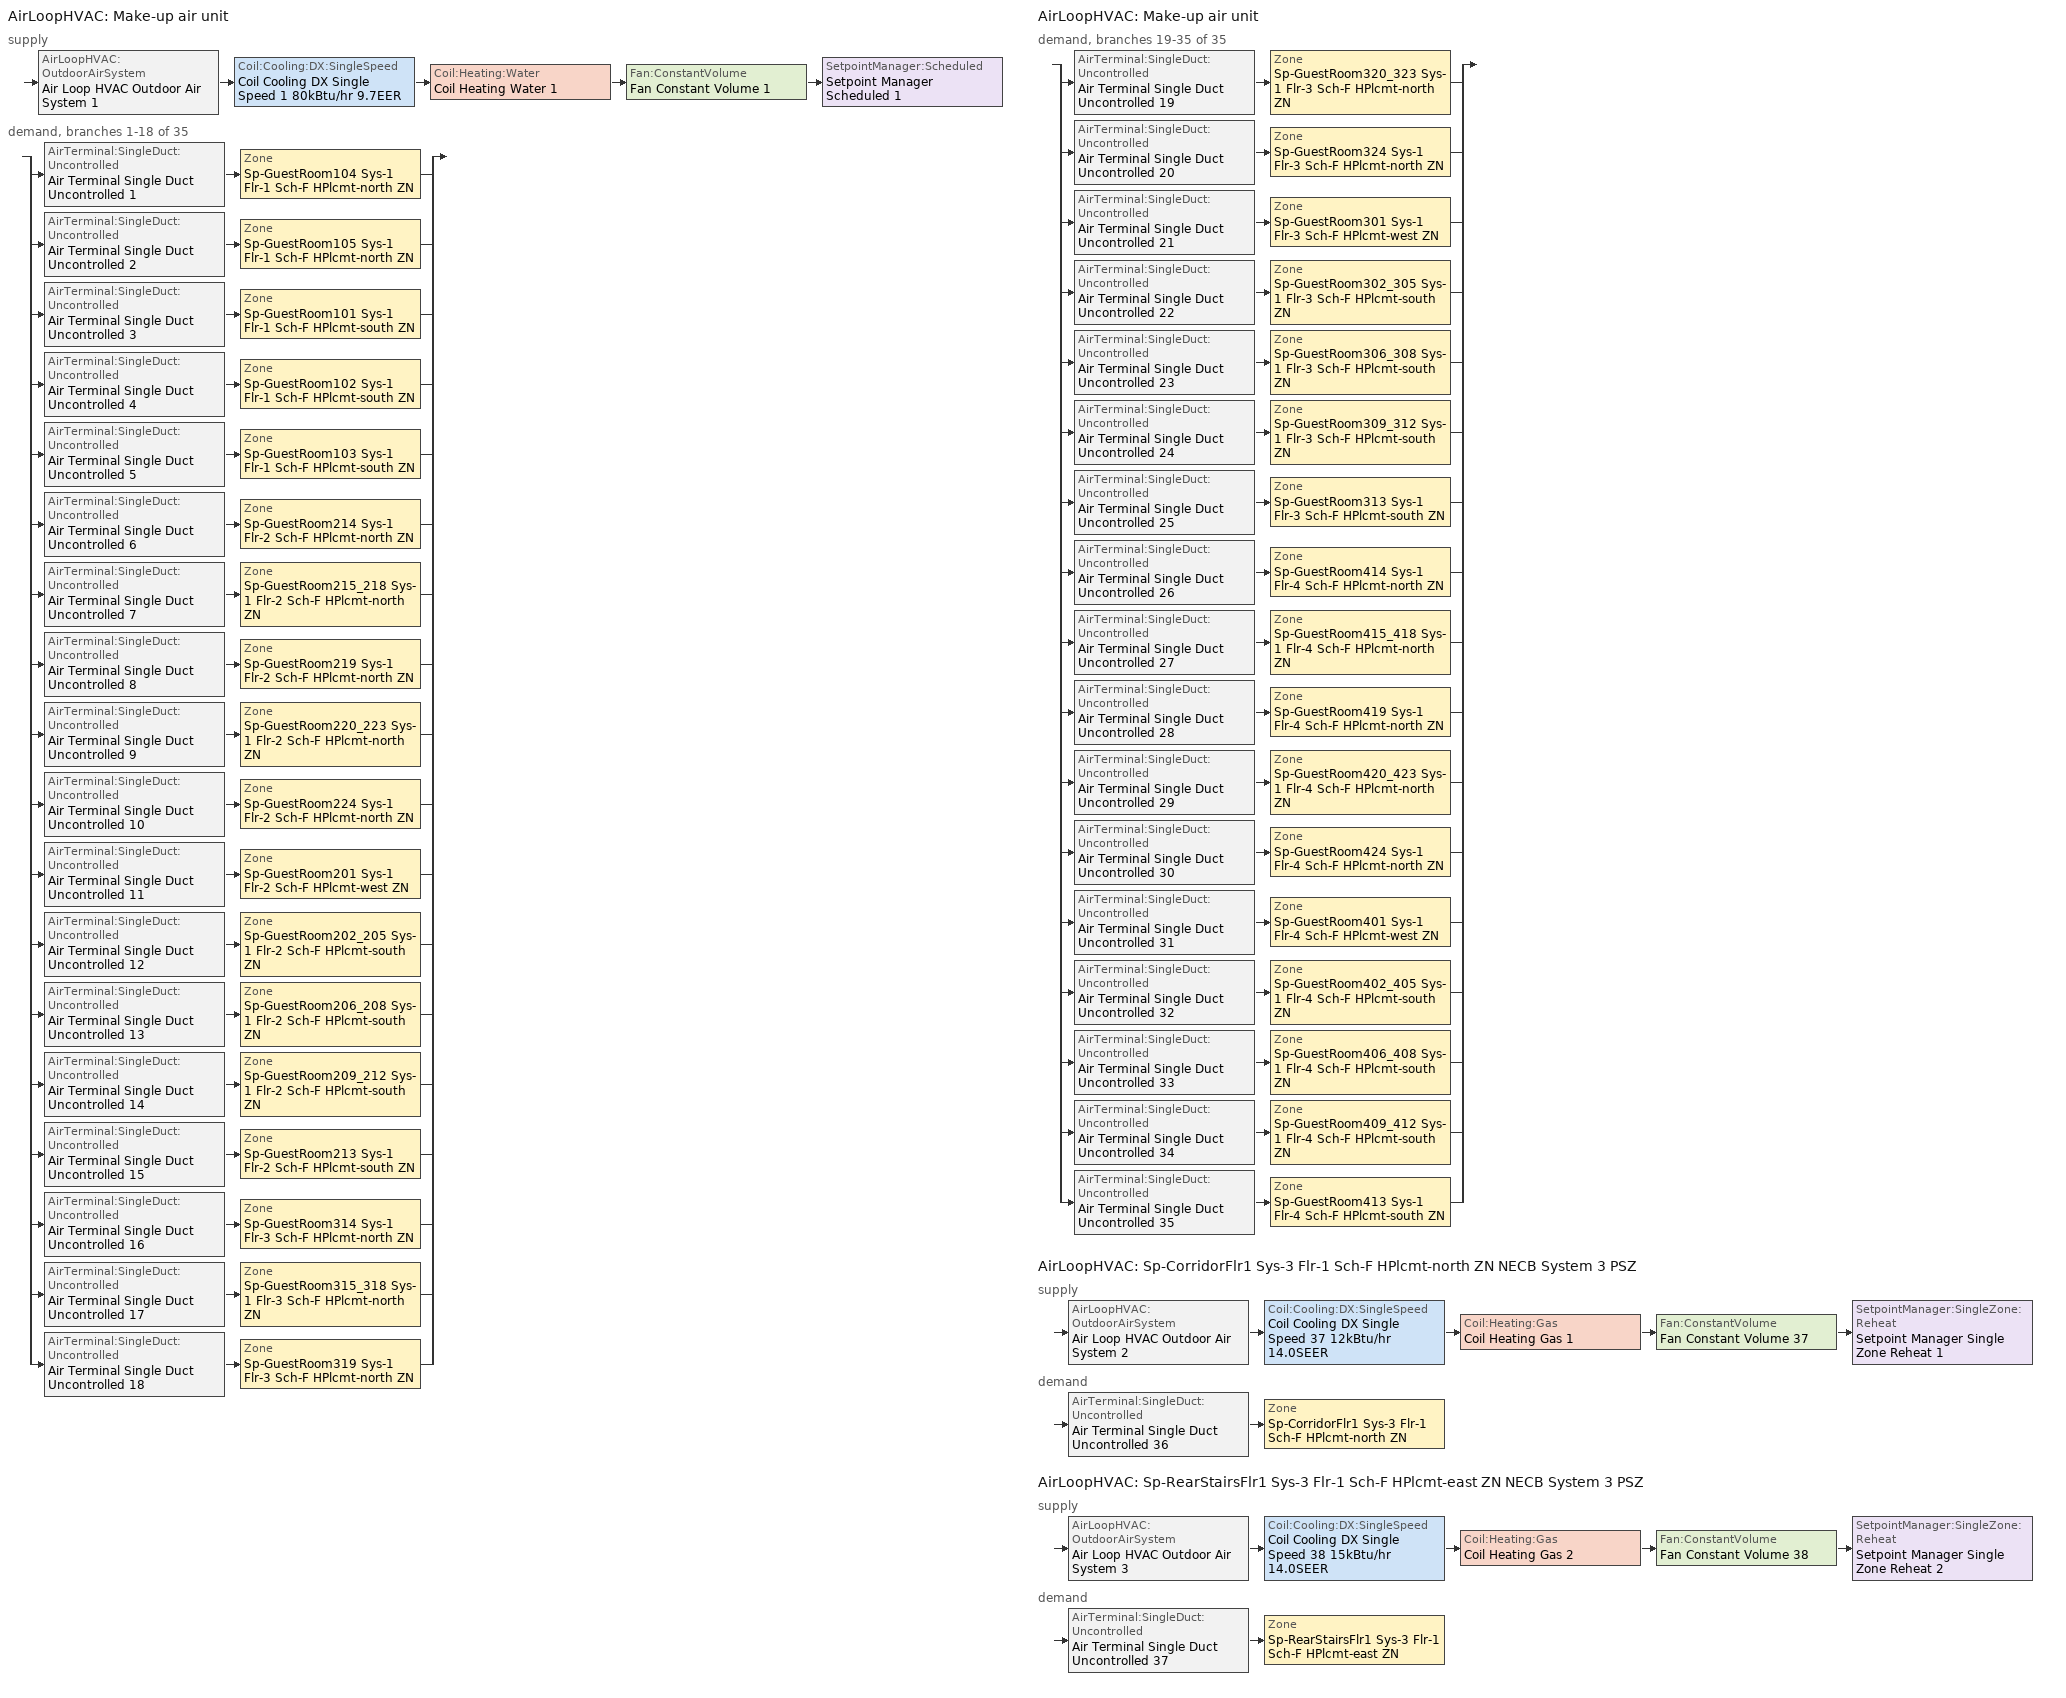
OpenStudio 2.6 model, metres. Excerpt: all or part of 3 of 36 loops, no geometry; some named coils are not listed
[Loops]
AirLoopHVAC 'Make-up air unit'
 supply: AirLoopHVAC:OutdoorAirSystem 'Air Loop HVAC Outdoor Air System 1' > Coil:Cooling:DX:SingleSpeed 'Coil Cooling DX Single Speed 1 80kBtu/hr 9.7EER' > Coil:Heating:Water 'Coil Heating Water 1' > Fan:ConstantVolume 'Fan Constant Volume 1' > SetpointManager:Scheduled 'Setpoint Manager Scheduled 1'
 demand, branches 1-18 of 35: split
  | AirTerminal:SingleDuct:Uncontrolled 'Air Terminal Single Duct Uncontrolled 1' > Zone 'Sp-GuestRoom104 Sys-1 Flr-1 Sch-F HPlcmt-north ZN'
  | AirTerminal:SingleDuct:Uncontrolled 'Air Terminal Single Duct Uncontrolled 2' > Zone 'Sp-GuestRoom105 Sys-1 Flr-1 Sch-F HPlcmt-north ZN'
  | AirTerminal:SingleDuct:Uncontrolled 'Air Terminal Single Duct Uncontrolled 3' > Zone 'Sp-GuestRoom101 Sys-1 Flr-1 Sch-F HPlcmt-south ZN'
  | AirTerminal:SingleDuct:Uncontrolled 'Air Terminal Single Duct Uncontrolled 4' > Zone 'Sp-GuestRoom102 Sys-1 Flr-1 Sch-F HPlcmt-south ZN'
  | AirTerminal:SingleDuct:Uncontrolled 'Air Terminal Single Duct Uncontrolled 5' > Zone 'Sp-GuestRoom103 Sys-1 Flr-1 Sch-F HPlcmt-south ZN'
  | AirTerminal:SingleDuct:Uncontrolled 'Air Terminal Single Duct Uncontrolled 6' > Zone 'Sp-GuestRoom214 Sys-1 Flr-2 Sch-F HPlcmt-north ZN'
  | AirTerminal:SingleDuct:Uncontrolled 'Air Terminal Single Duct Uncontrolled 7' > Zone 'Sp-GuestRoom215_218 Sys-1 Flr-2 Sch-F HPlcmt-north ZN'
  | AirTerminal:SingleDuct:Uncontrolled 'Air Terminal Single Duct Uncontrolled 8' > Zone 'Sp-GuestRoom219 Sys-1 Flr-2 Sch-F HPlcmt-north ZN'
  | AirTerminal:SingleDuct:Uncontrolled 'Air Terminal Single Duct Uncontrolled 9' > Zone 'Sp-GuestRoom220_223 Sys-1 Flr-2 Sch-F HPlcmt-north ZN'
  | AirTerminal:SingleDuct:Uncontrolled 'Air Terminal Single Duct Uncontrolled 10' > Zone 'Sp-GuestRoom224 Sys-1 Flr-2 Sch-F HPlcmt-north ZN'
  | AirTerminal:SingleDuct:Uncontrolled 'Air Terminal Single Duct Uncontrolled 11' > Zone 'Sp-GuestRoom201 Sys-1 Flr-2 Sch-F HPlcmt-west ZN'
  | AirTerminal:SingleDuct:Uncontrolled 'Air Terminal Single Duct Uncontrolled 12' > Zone 'Sp-GuestRoom202_205 Sys-1 Flr-2 Sch-F HPlcmt-south ZN'
  | AirTerminal:SingleDuct:Uncontrolled 'Air Terminal Single Duct Uncontrolled 13' > Zone 'Sp-GuestRoom206_208 Sys-1 Flr-2 Sch-F HPlcmt-south ZN'
  | AirTerminal:SingleDuct:Uncontrolled 'Air Terminal Single Duct Uncontrolled 14' > Zone 'Sp-GuestRoom209_212 Sys-1 Flr-2 Sch-F HPlcmt-south ZN'
  | AirTerminal:SingleDuct:Uncontrolled 'Air Terminal Single Duct Uncontrolled 15' > Zone 'Sp-GuestRoom213 Sys-1 Flr-2 Sch-F HPlcmt-south ZN'
  | AirTerminal:SingleDuct:Uncontrolled 'Air Terminal Single Duct Uncontrolled 16' > Zone 'Sp-GuestRoom314 Sys-1 Flr-3 Sch-F HPlcmt-north ZN'
  | AirTerminal:SingleDuct:Uncontrolled 'Air Terminal Single Duct Uncontrolled 17' > Zone 'Sp-GuestRoom315_318 Sys-1 Flr-3 Sch-F HPlcmt-north ZN'
  | AirTerminal:SingleDuct:Uncontrolled 'Air Terminal Single Duct Uncontrolled 18' > Zone 'Sp-GuestRoom319 Sys-1 Flr-3 Sch-F HPlcmt-north ZN'
AirLoopHVAC 'Make-up air unit'
 demand, branches 19-35 of 35: split
  | AirTerminal:SingleDuct:Uncontrolled 'Air Terminal Single Duct Uncontrolled 19' > Zone 'Sp-GuestRoom320_323 Sys-1 Flr-3 Sch-F HPlcmt-north ZN'
  | AirTerminal:SingleDuct:Uncontrolled 'Air Terminal Single Duct Uncontrolled 20' > Zone 'Sp-GuestRoom324 Sys-1 Flr-3 Sch-F HPlcmt-north ZN'
  | AirTerminal:SingleDuct:Uncontrolled 'Air Terminal Single Duct Uncontrolled 21' > Zone 'Sp-GuestRoom301 Sys-1 Flr-3 Sch-F HPlcmt-west ZN'
  | AirTerminal:SingleDuct:Uncontrolled 'Air Terminal Single Duct Uncontrolled 22' > Zone 'Sp-GuestRoom302_305 Sys-1 Flr-3 Sch-F HPlcmt-south ZN'
  | AirTerminal:SingleDuct:Uncontrolled 'Air Terminal Single Duct Uncontrolled 23' > Zone 'Sp-GuestRoom306_308 Sys-1 Flr-3 Sch-F HPlcmt-south ZN'
  | AirTerminal:SingleDuct:Uncontrolled 'Air Terminal Single Duct Uncontrolled 24' > Zone 'Sp-GuestRoom309_312 Sys-1 Flr-3 Sch-F HPlcmt-south ZN'
  | AirTerminal:SingleDuct:Uncontrolled 'Air Terminal Single Duct Uncontrolled 25' > Zone 'Sp-GuestRoom313 Sys-1 Flr-3 Sch-F HPlcmt-south ZN'
  | AirTerminal:SingleDuct:Uncontrolled 'Air Terminal Single Duct Uncontrolled 26' > Zone 'Sp-GuestRoom414 Sys-1 Flr-4 Sch-F HPlcmt-north ZN'
  | AirTerminal:SingleDuct:Uncontrolled 'Air Terminal Single Duct Uncontrolled 27' > Zone 'Sp-GuestRoom415_418 Sys-1 Flr-4 Sch-F HPlcmt-north ZN'
  | AirTerminal:SingleDuct:Uncontrolled 'Air Terminal Single Duct Uncontrolled 28' > Zone 'Sp-GuestRoom419 Sys-1 Flr-4 Sch-F HPlcmt-north ZN'
  | AirTerminal:SingleDuct:Uncontrolled 'Air Terminal Single Duct Uncontrolled 29' > Zone 'Sp-GuestRoom420_423 Sys-1 Flr-4 Sch-F HPlcmt-north ZN'
  | AirTerminal:SingleDuct:Uncontrolled 'Air Terminal Single Duct Uncontrolled 30' > Zone 'Sp-GuestRoom424 Sys-1 Flr-4 Sch-F HPlcmt-north ZN'
  | AirTerminal:SingleDuct:Uncontrolled 'Air Terminal Single Duct Uncontrolled 31' > Zone 'Sp-GuestRoom401 Sys-1 Flr-4 Sch-F HPlcmt-west ZN'
  | AirTerminal:SingleDuct:Uncontrolled 'Air Terminal Single Duct Uncontrolled 32' > Zone 'Sp-GuestRoom402_405 Sys-1 Flr-4 Sch-F HPlcmt-south ZN'
  | AirTerminal:SingleDuct:Uncontrolled 'Air Terminal Single Duct Uncontrolled 33' > Zone 'Sp-GuestRoom406_408 Sys-1 Flr-4 Sch-F HPlcmt-south ZN'
  | AirTerminal:SingleDuct:Uncontrolled 'Air Terminal Single Duct Uncontrolled 34' > Zone 'Sp-GuestRoom409_412 Sys-1 Flr-4 Sch-F HPlcmt-south ZN'
  | AirTerminal:SingleDuct:Uncontrolled 'Air Terminal Single Duct Uncontrolled 35' > Zone 'Sp-GuestRoom413 Sys-1 Flr-4 Sch-F HPlcmt-south ZN'
AirLoopHVAC 'Sp-CorridorFlr1 Sys-3 Flr-1 Sch-F HPlcmt-north ZN NECB System 3 PSZ'
 supply: AirLoopHVAC:OutdoorAirSystem 'Air Loop HVAC Outdoor Air System 2' > Coil:Cooling:DX:SingleSpeed 'Coil Cooling DX Single Speed 37 12kBtu/hr 14.0SEER' > Coil:Heating:Gas 'Coil Heating Gas 1' > Fan:ConstantVolume 'Fan Constant Volume 37' > SetpointManager:SingleZone:Reheat 'Setpoint Manager Single Zone Reheat 1'
 demand: AirTerminal:SingleDuct:Uncontrolled 'Air Terminal Single Duct Uncontrolled 36' > Zone 'Sp-CorridorFlr1 Sys-3 Flr-1 Sch-F HPlcmt-north ZN'
AirLoopHVAC 'Sp-RearStairsFlr1 Sys-3 Flr-1 Sch-F HPlcmt-east ZN NECB System 3 PSZ'
 supply: AirLoopHVAC:OutdoorAirSystem 'Air Loop HVAC Outdoor Air System 3' > Coil:Cooling:DX:SingleSpeed 'Coil Cooling DX Single Speed 38 15kBtu/hr 14.0SEER' > Coil:Heating:Gas 'Coil Heating Gas 2' > Fan:ConstantVolume 'Fan Constant Volume 38' > SetpointManager:SingleZone:Reheat 'Setpoint Manager Single Zone Reheat 2'
 demand: AirTerminal:SingleDuct:Uncontrolled 'Air Terminal Single Duct Uncontrolled 37' > Zone 'Sp-RearStairsFlr1 Sys-3 Flr-1 Sch-F HPlcmt-east ZN'
[Sizing:Zone] Zone Cooling Design Supply Air Temperature Input Method=SupplyAirTemperature; Zone Cooling Design Supply Air Temperature {C}=13; Zone Cooling Design Supply Air Temperature Difference {deltaC}=11.11; Zone Heating Design Supply Air Temperature Input Method=SupplyAirTemperature; Zone Heating Design Supply Air Temperature {C}=43; Zone Heating Design Supply Air Temperature Difference {deltaC}=11.11; Zone Cooling Design Supply Air Humidity Ratio {kg-H2O/kg-air}=0.0085; Zone Heating Design Supply Air Humidity Ratio {kg-H2O/kg-air}=0.008; Zone Heating Sizing Factor=1.3; Zone Cooling Sizing Factor=1.1; Cooling Design Air Flow Method=DesignDay; Heating Design Air Flow Method=DesignDay; Account for Dedicated Outdoor Air System=No; Dedicated Outdoor Air System Control Strategy=NeutralSupplyAir; Dedicated Outdoor Air Low Setpoint Temperature for Design {C}=autosize; Dedicated Outdoor Air High Setpoint Temperature for Design {C}=autosize
Sp-GuestRoom104 Sys-1 Flr-1 Sch-F HPlcmt-north ZN; Sp-GuestRoom105 Sys-1 Flr-1 Sch-F HPlcmt-north ZN; Sp-GuestRoom101 Sys-1 Flr-1 Sch-F HPlcmt-south ZN; Sp-GuestRoom102 Sys-1 Flr-1 Sch-F HPlcmt-south ZN; Sp-GuestRoom103 Sys-1 Flr-1 Sch-F HPlcmt-south ZN; Sp-GuestRoom214 Sys-1 Flr-2 Sch-F HPlcmt-north ZN; Sp-GuestRoom215_218 Sys-1 Flr-2 Sch-F HPlcmt-north ZN; Sp-GuestRoom219 Sys-1 Flr-2 Sch-F HPlcmt-north ZN; Sp-GuestRoom220_223 Sys-1 Flr-2 Sch-F HPlcmt-north ZN; Sp-GuestRoom224 Sys-1 Flr-2 Sch-F HPlcmt-north ZN; Sp-GuestRoom201 Sys-1 Flr-2 Sch-F HPlcmt-west ZN; Sp-GuestRoom202_205 Sys-1 Flr-2 Sch-F HPlcmt-south ZN; Sp-GuestRoom206_208 Sys-1 Flr-2 Sch-F HPlcmt-south ZN; Sp-GuestRoom209_212 Sys-1 Flr-2 Sch-F HPlcmt-south ZN; Sp-GuestRoom213 Sys-1 Flr-2 Sch-F HPlcmt-south ZN; Sp-GuestRoom314 Sys-1 Flr-3 Sch-F HPlcmt-north ZN; Sp-GuestRoom315_318 Sys-1 Flr-3 Sch-F HPlcmt-north ZN; Sp-GuestRoom319 Sys-1 Flr-3 Sch-F HPlcmt-north ZN; Sp-GuestRoom320_323 Sys-1 Flr-3 Sch-F HPlcmt-north ZN; Sp-GuestRoom324 Sys-1 Flr-3 Sch-F HPlcmt-north ZN; Sp-GuestRoom301 Sys-1 Flr-3 Sch-F HPlcmt-west ZN; Sp-GuestRoom302_305 Sys-1 Flr-3 Sch-F HPlcmt-south ZN; Sp-GuestRoom306_308 Sys-1 Flr-3 Sch-F HPlcmt-south ZN; Sp-GuestRoom309_312 Sys-1 Flr-3 Sch-F HPlcmt-south ZN; Sp-GuestRoom313 Sys-1 Flr-3 Sch-F HPlcmt-south ZN; Sp-GuestRoom414 Sys-1 Flr-4 Sch-F HPlcmt-north ZN; Sp-GuestRoom415_418 Sys-1 Flr-4 Sch-F HPlcmt-north ZN; Sp-GuestRoom419 Sys-1 Flr-4 Sch-F HPlcmt-north ZN; Sp-GuestRoom420_423 Sys-1 Flr-4 Sch-F HPlcmt-north ZN; Sp-GuestRoom424 Sys-1 Flr-4 Sch-F HPlcmt-north ZN; Sp-GuestRoom401 Sys-1 Flr-4 Sch-F HPlcmt-west ZN; Sp-GuestRoom402_405 Sys-1 Flr-4 Sch-F HPlcmt-south ZN; Sp-GuestRoom406_408 Sys-1 Flr-4 Sch-F HPlcmt-south ZN; Sp-GuestRoom409_412 Sys-1 Flr-4 Sch-F HPlcmt-south ZN; Sp-GuestRoom413 Sys-1 Flr-4 Sch-F HPlcmt-south ZN; Sp-CorridorFlr1 Sys-3 Flr-1 Sch-F HPlcmt-north ZN; Sp-RearStairsFlr1 Sys-3 Flr-1 Sch-F HPlcmt-east ZN
[Zone equipment]
Sp-GuestRoom104 Sys-1 Flr-1 Sch-F HPlcmt-north ZN: Sp-GuestRoom104 Sys-1 Flr-1 Sch-F HPlcmt-north ZN PTAC, Zone HVAC Baseboard Convective Water 1, Air Terminal Single Duct Uncontrolled 1
Sp-GuestRoom105 Sys-1 Flr-1 Sch-F HPlcmt-north ZN: Sp-GuestRoom105 Sys-1 Flr-1 Sch-F HPlcmt-north ZN PTAC, Zone HVAC Baseboard Convective Water 2, Air Terminal Single Duct Uncontrolled 2
Sp-GuestRoom101 Sys-1 Flr-1 Sch-F HPlcmt-south ZN: Sp-GuestRoom101 Sys-1 Flr-1 Sch-F HPlcmt-south ZN PTAC, Zone HVAC Baseboard Convective Water 3, Air Terminal Single Duct Uncontrolled 3
Sp-GuestRoom102 Sys-1 Flr-1 Sch-F HPlcmt-south ZN: Sp-GuestRoom102 Sys-1 Flr-1 Sch-F HPlcmt-south ZN PTAC, Zone HVAC Baseboard Convective Water 4, Air Terminal Single Duct Uncontrolled 4
Sp-GuestRoom103 Sys-1 Flr-1 Sch-F HPlcmt-south ZN: Sp-GuestRoom103 Sys-1 Flr-1 Sch-F HPlcmt-south ZN PTAC, Zone HVAC Baseboard Convective Water 5, Air Terminal Single Duct Uncontrolled 5
Sp-GuestRoom214 Sys-1 Flr-2 Sch-F HPlcmt-north ZN: Sp-GuestRoom214 Sys-1 Flr-2 Sch-F HPlcmt-north ZN PTAC, Zone HVAC Baseboard Convective Water 6, Air Terminal Single Duct Uncontrolled 6
Sp-GuestRoom215_218 Sys-1 Flr-2 Sch-F HPlcmt-north ZN: Sp-GuestRoom215_218 Sys-1 Flr-2 Sch-F HPlcmt-north ZN PTAC, Zone HVAC Baseboard Convective Water 7, Air Terminal Single Duct Uncontrolled 7
Sp-GuestRoom219 Sys-1 Flr-2 Sch-F HPlcmt-north ZN: Sp-GuestRoom219 Sys-1 Flr-2 Sch-F HPlcmt-north ZN PTAC, Zone HVAC Baseboard Convective Water 8, Air Terminal Single Duct Uncontrolled 8
Sp-GuestRoom220_223 Sys-1 Flr-2 Sch-F HPlcmt-north ZN: Sp-GuestRoom220_223 Sys-1 Flr-2 Sch-F HPlcmt-north ZN PTAC, Zone HVAC Baseboard Convective Water 9, Air Terminal Single Duct Uncontrolled 9
Sp-GuestRoom224 Sys-1 Flr-2 Sch-F HPlcmt-north ZN: Sp-GuestRoom224 Sys-1 Flr-2 Sch-F HPlcmt-north ZN PTAC, Zone HVAC Baseboard Convective Water 10, Air Terminal Single Duct Uncontrolled 10
Sp-GuestRoom201 Sys-1 Flr-2 Sch-F HPlcmt-west ZN: Sp-GuestRoom201 Sys-1 Flr-2 Sch-F HPlcmt-west ZN PTAC, Zone HVAC Baseboard Convective Water 11, Air Terminal Single Duct Uncontrolled 11
Sp-GuestRoom202_205 Sys-1 Flr-2 Sch-F HPlcmt-south ZN: Sp-GuestRoom202_205 Sys-1 Flr-2 Sch-F HPlcmt-south ZN PTAC, Zone HVAC Baseboard Convective Water 12, Air Terminal Single Duct Uncontrolled 12
Sp-GuestRoom206_208 Sys-1 Flr-2 Sch-F HPlcmt-south ZN: Sp-GuestRoom206_208 Sys-1 Flr-2 Sch-F HPlcmt-south ZN PTAC, Zone HVAC Baseboard Convective Water 13, Air Terminal Single Duct Uncontrolled 13
Sp-GuestRoom209_212 Sys-1 Flr-2 Sch-F HPlcmt-south ZN: Sp-GuestRoom209_212 Sys-1 Flr-2 Sch-F HPlcmt-south ZN PTAC, Zone HVAC Baseboard Convective Water 14, Air Terminal Single Duct Uncontrolled 14
Sp-GuestRoom213 Sys-1 Flr-2 Sch-F HPlcmt-south ZN: Sp-GuestRoom213 Sys-1 Flr-2 Sch-F HPlcmt-south ZN PTAC, Zone HVAC Baseboard Convective Water 15, Air Terminal Single Duct Uncontrolled 15
Sp-GuestRoom314 Sys-1 Flr-3 Sch-F HPlcmt-north ZN: Sp-GuestRoom314 Sys-1 Flr-3 Sch-F HPlcmt-north ZN PTAC, Zone HVAC Baseboard Convective Water 16, Air Terminal Single Duct Uncontrolled 16
Sp-GuestRoom315_318 Sys-1 Flr-3 Sch-F HPlcmt-north ZN: Sp-GuestRoom315_318 Sys-1 Flr-3 Sch-F HPlcmt-north ZN PTAC, Zone HVAC Baseboard Convective Water 17, Air Terminal Single Duct Uncontrolled 17
Sp-GuestRoom319 Sys-1 Flr-3 Sch-F HPlcmt-north ZN: Sp-GuestRoom319 Sys-1 Flr-3 Sch-F HPlcmt-north ZN PTAC, Zone HVAC Baseboard Convective Water 18, Air Terminal Single Duct Uncontrolled 18
Sp-GuestRoom320_323 Sys-1 Flr-3 Sch-F HPlcmt-north ZN: Sp-GuestRoom320_323 Sys-1 Flr-3 Sch-F HPlcmt-north ZN PTAC, Zone HVAC Baseboard Convective Water 19, Air Terminal Single Duct Uncontrolled 19
Sp-GuestRoom324 Sys-1 Flr-3 Sch-F HPlcmt-north ZN: Sp-GuestRoom324 Sys-1 Flr-3 Sch-F HPlcmt-north ZN PTAC, Zone HVAC Baseboard Convective Water 20, Air Terminal Single Duct Uncontrolled 20
Sp-GuestRoom301 Sys-1 Flr-3 Sch-F HPlcmt-west ZN: Sp-GuestRoom301 Sys-1 Flr-3 Sch-F HPlcmt-west ZN PTAC, Zone HVAC Baseboard Convective Water 21, Air Terminal Single Duct Uncontrolled 21
Sp-GuestRoom302_305 Sys-1 Flr-3 Sch-F HPlcmt-south ZN: Sp-GuestRoom302_305 Sys-1 Flr-3 Sch-F HPlcmt-south ZN PTAC, Zone HVAC Baseboard Convective Water 22, Air Terminal Single Duct Uncontrolled 22
Sp-GuestRoom306_308 Sys-1 Flr-3 Sch-F HPlcmt-south ZN: Sp-GuestRoom306_308 Sys-1 Flr-3 Sch-F HPlcmt-south ZN PTAC, Zone HVAC Baseboard Convective Water 23, Air Terminal Single Duct Uncontrolled 23
Sp-GuestRoom309_312 Sys-1 Flr-3 Sch-F HPlcmt-south ZN: Sp-GuestRoom309_312 Sys-1 Flr-3 Sch-F HPlcmt-south ZN PTAC, Zone HVAC Baseboard Convective Water 24, Air Terminal Single Duct Uncontrolled 24
Sp-GuestRoom313 Sys-1 Flr-3 Sch-F HPlcmt-south ZN: Sp-GuestRoom313 Sys-1 Flr-3 Sch-F HPlcmt-south ZN PTAC, Zone HVAC Baseboard Convective Water 25, Air Terminal Single Duct Uncontrolled 25
Sp-GuestRoom414 Sys-1 Flr-4 Sch-F HPlcmt-north ZN: Sp-GuestRoom414 Sys-1 Flr-4 Sch-F HPlcmt-north ZN PTAC, Zone HVAC Baseboard Convective Water 26, Air Terminal Single Duct Uncontrolled 26
Sp-GuestRoom415_418 Sys-1 Flr-4 Sch-F HPlcmt-north ZN: Sp-GuestRoom415_418 Sys-1 Flr-4 Sch-F HPlcmt-north ZN PTAC, Zone HVAC Baseboard Convective Water 27, Air Terminal Single Duct Uncontrolled 27
Sp-GuestRoom419 Sys-1 Flr-4 Sch-F HPlcmt-north ZN: Sp-GuestRoom419 Sys-1 Flr-4 Sch-F HPlcmt-north ZN PTAC, Zone HVAC Baseboard Convective Water 28, Air Terminal Single Duct Uncontrolled 28
Sp-GuestRoom420_423 Sys-1 Flr-4 Sch-F HPlcmt-north ZN: Sp-GuestRoom420_423 Sys-1 Flr-4 Sch-F HPlcmt-north ZN PTAC, Zone HVAC Baseboard Convective Water 29, Air Terminal Single Duct Uncontrolled 29
Sp-GuestRoom424 Sys-1 Flr-4 Sch-F HPlcmt-north ZN: Sp-GuestRoom424 Sys-1 Flr-4 Sch-F HPlcmt-north ZN PTAC, Zone HVAC Baseboard Convective Water 30, Air Terminal Single Duct Uncontrolled 30
Sp-GuestRoom401 Sys-1 Flr-4 Sch-F HPlcmt-west ZN: Sp-GuestRoom401 Sys-1 Flr-4 Sch-F HPlcmt-west ZN PTAC, Zone HVAC Baseboard Convective Water 31, Air Terminal Single Duct Uncontrolled 31
Sp-GuestRoom402_405 Sys-1 Flr-4 Sch-F HPlcmt-south ZN: Sp-GuestRoom402_405 Sys-1 Flr-4 Sch-F HPlcmt-south ZN PTAC, Zone HVAC Baseboard Convective Water 32, Air Terminal Single Duct Uncontrolled 32
Sp-GuestRoom406_408 Sys-1 Flr-4 Sch-F HPlcmt-south ZN: Sp-GuestRoom406_408 Sys-1 Flr-4 Sch-F HPlcmt-south ZN PTAC, Zone HVAC Baseboard Convective Water 33, Air Terminal Single Duct Uncontrolled 33
Sp-GuestRoom409_412 Sys-1 Flr-4 Sch-F HPlcmt-south ZN: Sp-GuestRoom409_412 Sys-1 Flr-4 Sch-F HPlcmt-south ZN PTAC, Zone HVAC Baseboard Convective Water 34, Air Terminal Single Duct Uncontrolled 34
Sp-GuestRoom413 Sys-1 Flr-4 Sch-F HPlcmt-south ZN: Sp-GuestRoom413 Sys-1 Flr-4 Sch-F HPlcmt-south ZN PTAC, Zone HVAC Baseboard Convective Water 35, Air Terminal Single Duct Uncontrolled 35
Sp-CorridorFlr1 Sys-3 Flr-1 Sch-F HPlcmt-north ZN: Air Terminal Single Duct Uncontrolled 36, Zone HVAC Baseboard Convective Water 36
Sp-RearStairsFlr1 Sys-3 Flr-1 Sch-F HPlcmt-east ZN: Air Terminal Single Duct Uncontrolled 37, Zone HVAC Baseboard Convective Water 37
[AirLoopHVAC] Design Supply Air Flow Rate {m3/s}=AutoSize
Name | Availability Schedule
Make-up air unit | Make-up air unit Occ Sch
Sp-CorridorFlr1 Sys-3 Flr-1 Sch-F HPlcmt-north ZN NECB System 3 PSZ; Sp-RearStairsFlr1 Sys-3 Flr-1 Sch-F HPlcmt-east ZN NECB System 3 PSZ | Always On Discrete
[Sizing:System] Design Outdoor Air Flow Rate {m3/s}=Autosize; Minimum System Air Flow Ratio=1; Preheat Design Temperature {C}=7; Preheat Design Humidity Ratio {kg-H2O/kg-Air}=0.008; Precool Design Temperature {C}=13; Precool Design Humidity Ratio {kg-H2O/kg-Air}=0.008; Central Cooling Design Supply Air Temperature {C}=13; Central Heating Design Supply Air Temperature {C}=43; Sizing Option=NonCoincident; Central Cooling Design Supply Air Humidity Ratio {kg-H2O/kg-Air}=0.0085; Central Heating Design Supply Air Humidity Ratio {kg-H2O/kg-Air}=0.008; Cooling Design Air Flow Method=DesignDay; Cooling Design Air Flow Rate {m3/s}=0; Heating Design Air Flow Method=DesignDay; Heating Design Air Flow Rate {m3/s}=0; System Outdoor Air Method=ZoneSum; Zone Maximum Outdoor Air Fraction=1; Cooling Supply Air Flow Rate Per Floor Area {m3/s-m2}=0.00996765; Cooling Fraction of Autosized Cooling Supply Air Flow Rate=1; Cooling Supply Air Flow Rate Per Unit Cooling Capacity {m3/s-W}=3.94755e-05; Heating Supply Air Flow Rate Per Floor Area {m3/s-m2}=0.00996765; Heating Fraction of Autosized Heating Supply Air Flow Rate=1; Heating Fraction of Autosized Cooling Supply Air Flow Rate=1; Heating Supply Air Flow Rate Per Unit Heating Capacity {m3/s-W}=3.15882e-05; Cooling Design Capacity Method=CoolingDesignCapacity; Cooling Design Capacity {W}=autosize; Cooling Design Capacity Per Floor Area {W/m2}=234.7; Fraction of Autosized Cooling Design Capacity=1; Heating Design Capacity Method=HeatingDesignCapacity; Heating Design Capacity {W}=autosize; Heating Design Capacity Per Floor Area {W/m2}=157; Fraction of Autosized Heating Design Capacity=1; Central Cooling Capacity Control Method=OnOff
Name | Type of Load to Size On | 100% Outdoor Air in Cooling | 100% Outdoor Air in Heating
Make-up air unit | VentilationRequirement | Yes | Yes
Sp-CorridorFlr1 Sys-3 Flr-1 Sch-F HPlcmt-north ZN NECB System 3 PSZ; Sp-RearStairsFlr1 Sys-3 Flr-1 Sch-F HPlcmt-east ZN NECB System 3 PSZ | Sensible | No | No
[Fan:ConstantVolume] Availability Schedule=Always On Discrete; Fan Efficiency=0.39975; Pressure Rise {Pa}=640; Maximum Flow Rate {m3/s}=AutoSize; Motor Efficiency=0.615
Fan Constant Volume 1; Fan Constant Volume 2; Fan Constant Volume 3; Fan Constant Volume 4; Fan Constant Volume 5; Fan Constant Volume 6; Fan Constant Volume 7; Fan Constant Volume 8; Fan Constant Volume 9; Fan Constant Volume 10; Fan Constant Volume 11; Fan Constant Volume 12; Fan Constant Volume 13; Fan Constant Volume 14; Fan Constant Volume 15; Fan Constant Volume 16; Fan Constant Volume 17; Fan Constant Volume 18; Fan Constant Volume 19; Fan Constant Volume 20; Fan Constant Volume 21; Fan Constant Volume 22; Fan Constant Volume 23; Fan Constant Volume 24; Fan Constant Volume 25; Fan Constant Volume 26; Fan Constant Volume 27; Fan Constant Volume 28; Fan Constant Volume 29; Fan Constant Volume 30; Fan Constant Volume 31; Fan Constant Volume 32; Fan Constant Volume 33; Fan Constant Volume 34; Fan Constant Volume 35; Fan Constant Volume 36; Fan Constant Volume 37; Fan Constant Volume 38
[Coil:Cooling:DX:SingleSpeed] Availability Schedule=Always On Discrete; Rated Total Cooling Capacity {W}=autosize; Rated Sensible Heat Ratio=autosize; Rated Air Flow Rate {m3/s}=autosize; Rated Evaporator Fan Power Per Volume Flow Rate {W/(m3/s)}=773.3; Total Cooling Capacity Function of Temperature Curve=DXCOOL-NECB2011-REF-CAPFT; Total Cooling Capacity Function of Flow Fraction Curve=DXCOOL-NECB2011-REF-CAPFFLOW; Energy Input Ratio Function of Temperature Curve=DXCOOL-NECB2011-REF-COOLEIRFT; Energy Input Ratio Function of Flow Fraction Curve=DXCOOL-NECB2011-REF-COOLEIRFFLOW; Part Load Fraction Correlation Curve=DXCOOL-NECB2011-REF-COOLPLFFPLR; Condenser Type=AirCooled; Evaporative Condenser Effectiveness=0; Evaporative Condenser Air Flow Rate {m3/s}=Autosize; Evaporative Condenser Pump Rated Power Consumption {W}=Autosize; Crankcase Heater Capacity {W}=0; Maximum Outdoor Dry-Bulb Temperature for Crankcase Heater Operation {C}=0; Basin Heater Capacity {W/K}=0; Basin Heater Setpoint Temperature {C}=10
Name | Rated COP {W/W}
Coil Cooling DX Single Speed 1 80kBtu/hr 9.7EER | 3.33941
Coil Cooling DX Single Speed 2 5kBtu/hr 11.0EER | 3.72523
Coil Cooling DX Single Speed 3 5kBtu/hr 11.0EER | 3.72505
Coil Cooling DX Single Speed 4 2kBtu/hr 11.0EER | 3.72315
Coil Cooling DX Single Speed 5 3kBtu/hr 11.0EER | 3.72321
Coil Cooling DX Single Speed 6 4kBtu/hr 11.0EER | 3.72439
Coil Cooling DX Single Speed 7 4kBtu/hr 11.0EER | 3.7244
Coil Cooling DX Single Speed 8 12kBtu/hr 9.9EER | 3.34115
Coil Cooling DX Single Speed 9 4kBtu/hr 11.0EER | 3.72416
Coil Cooling DX Single Speed 10 13kBtu/hr 9.8EER | 3.31484
Coil Cooling DX Single Speed 11 4kBtu/hr 11.0EER | 3.72438
Coil Cooling DX Single Speed 12 10kBtu/hr 10.4EER | 3.52908
Coil Cooling DX Single Speed 13 9kBtu/hr 10.5EER | 3.56264
Coil Cooling DX Single Speed 14 6kBtu/hr 11.0EER | 3.72658
Coil Cooling DX Single Speed 15 8kBtu/hr 10.8EER | 3.67162
Coil Cooling DX Single Speed 16 3kBtu/hr 11.0EER | 3.72406
Coil Cooling DX Single Speed 17 4kBtu/hr 11.0EER | 3.72473
Coil Cooling DX Single Speed 18 14kBtu/hr 9.5EER | 3.22623
Coil Cooling DX Single Speed 19 4kBtu/hr 11.0EER; Coil Cooling DX Single Speed 26 4kBtu/hr 11.0EER | 3.72441
Coil Cooling DX Single Speed 20 14kBtu/hr 9.5EER | 3.23537
Coil Cooling DX Single Speed 21 4kBtu/hr 11.0EER | 3.72453
Coil Cooling DX Single Speed 22 10kBtu/hr 10.4EER | 3.51112
Coil Cooling DX Single Speed 23 10kBtu/hr 10.4EER | 3.518
Coil Cooling DX Single Speed 24 8kBtu/hr 10.9EER | 3.67718
Coil Cooling DX Single Speed 25 9kBtu/hr 10.5EER | 3.55104
Coil Cooling DX Single Speed 27 9kBtu/hr 10.7EER | 3.61208
Coil Cooling DX Single Speed 28 30kBtu/hr 9.3EER | 3.16728
Coil Cooling DX Single Speed 29 8kBtu/hr 10.8EER | 3.64168
Coil Cooling DX Single Speed 30 30kBtu/hr 9.3EER | 3.16706
Coil Cooling DX Single Speed 31 8kBtu/hr 10.7EER | 3.63651
Coil Cooling DX Single Speed 32 14kBtu/hr 9.5EER | 3.23336
Coil Cooling DX Single Speed 33 21kBtu/hr 9.3EER | 3.16012
Coil Cooling DX Single Speed 34 16kBtu/hr 9.3EER | 3.15712
Coil Cooling DX Single Speed 35 20kBtu/hr 9.3EER | 3.15977
Coil Cooling DX Single Speed 36 6kBtu/hr 11.0EER | 3.7262
Coil Cooling DX Single Speed 37 12kBtu/hr 14.0SEER; Coil Cooling DX Single Speed 38 15kBtu/hr 14.0SEER | 3.8248
[Controller:OutdoorAir] Minimum Outdoor Air Flow Rate {m3/s}=autosize; Maximum Outdoor Air Flow Rate {m3/s}=Autosize; Economizer Control Action Type=ModulateFlow; Lockout Type=NoLockout; Minimum Limit Type=FixedMinimum; High Humidity Control=No; Heat Recovery Bypass Control Type=BypassWhenWithinEconomizerLimits
Name | Economizer Control Type | Minimum Outdoor Air Schedule | Controller Mechanical Ventilation | Economizer Maximum Limit Dry-Bulb Temperature {C} | Economizer Maximum Limit Enthalpy {J/kg} | Economizer Minimum Limit Dry-Bulb Temperature {C}
Controller Outdoor Air 1 | DifferentialEnthalpy | Make-up air unit Occ Sch | Controller Mechanical Ventilation 1
Controller Outdoor Air 2 | NoEconomizer | Always On Discrete | Controller Mechanical Ventilation 2 | 28 | 64000 | -100
Controller Outdoor Air 3 | NoEconomizer | Always On Discrete | Controller Mechanical Ventilation 3 | 28 | 64000 | -100
[Controller:MechanicalVentilation] Availability Schedule=Always On Discrete; System Outdoor Air Method=ZoneSum
Controller Mechanical Ventilation 1; Controller Mechanical Ventilation 2; Controller Mechanical Ventilation 3
[AirLoopHVAC:OutdoorAirSystem]
Name | Controller
Air Loop HVAC Outdoor Air System 1 | Controller Outdoor Air 1
Air Loop HVAC Outdoor Air System 2 | Controller Outdoor Air 2
Air Loop HVAC Outdoor Air System 3 | Controller Outdoor Air 3
[SetpointManager:Scheduled]
Setpoint Manager Scheduled 1: Control Variable=Temperature; Schedule=Makeup-Air Unit Supply Air Temp
[Coil:Heating:Electric] Availability Schedule=ON_OFF_ALWAYS_OFF
Coil Heating Electric 1; Coil Heating Electric 2; Coil Heating Electric 3; Coil Heating Electric 4; Coil Heating Electric 5; Coil Heating Electric 6; Coil Heating Electric 7; Coil Heating Electric 8; Coil Heating Electric 9; Coil Heating Electric 10; Coil Heating Electric 11; Coil Heating Electric 12; Coil Heating Electric 13; Coil Heating Electric 14; Coil Heating Electric 15; Coil Heating Electric 16; Coil Heating Electric 17; Coil Heating Electric 18; Coil Heating Electric 19; Coil Heating Electric 20; Coil Heating Electric 21; Coil Heating Electric 22; Coil Heating Electric 23; Coil Heating Electric 24; Coil Heating Electric 25; Coil Heating Electric 26; Coil Heating Electric 27; Coil Heating Electric 28; Coil Heating Electric 29; Coil Heating Electric 30; Coil Heating Electric 31; Coil Heating Electric 32; Coil Heating Electric 33; Coil Heating Electric 34; Coil Heating Electric 35
[ZoneHVAC:PackagedTerminalAirConditioner] Availability Schedule=Always On Discrete; Supply Air Flow Rate During Cooling Operation {m3/s}=Autosize; Supply Air Flow Rate During Heating Operation {m3/s}=Autosize; Supply Air Flow Rate When No Cooling or Heating is Needed {m3/s}=Autosize; Outdoor Air Flow Rate During Cooling Operation {m3/s}=Autosize; Outdoor Air Flow Rate During Heating Operation {m3/s}=Autosize; Outdoor Air Flow Rate When No Cooling or Heating is Needed {m3/s}=Autosize; Fan Placement=DrawThrough
Name | Supply Air Fan | Heating Coil | Cooling Coil
Sp-GuestRoom104 Sys-1 Flr-1 Sch-F HPlcmt-north ZN PTAC | Fan Constant Volume 2 | Coil Heating Electric 1 | Coil Cooling DX Single Speed 2 5kBtu/hr 11.0EER
Sp-GuestRoom105 Sys-1 Flr-1 Sch-F HPlcmt-north ZN PTAC | Fan Constant Volume 3 | Coil Heating Electric 2 | Coil Cooling DX Single Speed 3 5kBtu/hr 11.0EER
Sp-GuestRoom101 Sys-1 Flr-1 Sch-F HPlcmt-south ZN PTAC | Fan Constant Volume 4 | Coil Heating Electric 3 | Coil Cooling DX Single Speed 4 2kBtu/hr 11.0EER
Sp-GuestRoom102 Sys-1 Flr-1 Sch-F HPlcmt-south ZN PTAC | Fan Constant Volume 5 | Coil Heating Electric 4 | Coil Cooling DX Single Speed 5 3kBtu/hr 11.0EER
Sp-GuestRoom103 Sys-1 Flr-1 Sch-F HPlcmt-south ZN PTAC | Fan Constant Volume 6 | Coil Heating Electric 5 | Coil Cooling DX Single Speed 6 4kBtu/hr 11.0EER
Sp-GuestRoom214 Sys-1 Flr-2 Sch-F HPlcmt-north ZN PTAC | Fan Constant Volume 7 | Coil Heating Electric 6 | Coil Cooling DX Single Speed 7 4kBtu/hr 11.0EER
Sp-GuestRoom215_218 Sys-1 Flr-2 Sch-F HPlcmt-north ZN PTAC | Fan Constant Volume 8 | Coil Heating Electric 7 | Coil Cooling DX Single Speed 8 12kBtu/hr 9.9EER
Sp-GuestRoom219 Sys-1 Flr-2 Sch-F HPlcmt-north ZN PTAC | Fan Constant Volume 9 | Coil Heating Electric 8 | Coil Cooling DX Single Speed 9 4kBtu/hr 11.0EER
Sp-GuestRoom220_223 Sys-1 Flr-2 Sch-F HPlcmt-north ZN PTAC | Fan Constant Volume 10 | Coil Heating Electric 9 | Coil Cooling DX Single Speed 10 13kBtu/hr 9.8EER
Sp-GuestRoom224 Sys-1 Flr-2 Sch-F HPlcmt-north ZN PTAC | Fan Constant Volume 11 | Coil Heating Electric 10 | Coil Cooling DX Single Speed 11 4kBtu/hr 11.0EER
Sp-GuestRoom201 Sys-1 Flr-2 Sch-F HPlcmt-west ZN PTAC | Fan Constant Volume 12 | Coil Heating Electric 11 | Coil Cooling DX Single Speed 12 10kBtu/hr 10.4EER
Sp-GuestRoom202_205 Sys-1 Flr-2 Sch-F HPlcmt-south ZN PTAC | Fan Constant Volume 13 | Coil Heating Electric 12 | Coil Cooling DX Single Speed 13 9kBtu/hr 10.5EER
Sp-GuestRoom206_208 Sys-1 Flr-2 Sch-F HPlcmt-south ZN PTAC | Fan Constant Volume 14 | Coil Heating Electric 13 | Coil Cooling DX Single Speed 14 6kBtu/hr 11.0EER
Sp-GuestRoom209_212 Sys-1 Flr-2 Sch-F HPlcmt-south ZN PTAC | Fan Constant Volume 15 | Coil Heating Electric 14 | Coil Cooling DX Single Speed 15 8kBtu/hr 10.8EER
Sp-GuestRoom213 Sys-1 Flr-2 Sch-F HPlcmt-south ZN PTAC | Fan Constant Volume 16 | Coil Heating Electric 15 | Coil Cooling DX Single Speed 16 3kBtu/hr 11.0EER
Sp-GuestRoom314 Sys-1 Flr-3 Sch-F HPlcmt-north ZN PTAC | Fan Constant Volume 17 | Coil Heating Electric 16 | Coil Cooling DX Single Speed 17 4kBtu/hr 11.0EER
Sp-GuestRoom315_318 Sys-1 Flr-3 Sch-F HPlcmt-north ZN PTAC | Fan Constant Volume 18 | Coil Heating Electric 17 | Coil Cooling DX Single Speed 18 14kBtu/hr 9.5EER
Sp-GuestRoom319 Sys-1 Flr-3 Sch-F HPlcmt-north ZN PTAC | Fan Constant Volume 19 | Coil Heating Electric 18 | Coil Cooling DX Single Speed 19 4kBtu/hr 11.0EER
Sp-GuestRoom320_323 Sys-1 Flr-3 Sch-F HPlcmt-north ZN PTAC | Fan Constant Volume 20 | Coil Heating Electric 19 | Coil Cooling DX Single Speed 20 14kBtu/hr 9.5EER
Sp-GuestRoom324 Sys-1 Flr-3 Sch-F HPlcmt-north ZN PTAC | Fan Constant Volume 21 | Coil Heating Electric 20 | Coil Cooling DX Single Speed 21 4kBtu/hr 11.0EER
Sp-GuestRoom301 Sys-1 Flr-3 Sch-F HPlcmt-west ZN PTAC | Fan Constant Volume 22 | Coil Heating Electric 21 | Coil Cooling DX Single Speed 22 10kBtu/hr 10.4EER
Sp-GuestRoom302_305 Sys-1 Flr-3 Sch-F HPlcmt-south ZN PTAC | Fan Constant Volume 23 | Coil Heating Electric 22 | Coil Cooling DX Single Speed 23 10kBtu/hr 10.4EER
Sp-GuestRoom306_308 Sys-1 Flr-3 Sch-F HPlcmt-south ZN PTAC | Fan Constant Volume 24 | Coil Heating Electric 23 | Coil Cooling DX Single Speed 24 8kBtu/hr 10.9EER
Sp-GuestRoom309_312 Sys-1 Flr-3 Sch-F HPlcmt-south ZN PTAC | Fan Constant Volume 25 | Coil Heating Electric 24 | Coil Cooling DX Single Speed 25 9kBtu/hr 10.5EER
Sp-GuestRoom313 Sys-1 Flr-3 Sch-F HPlcmt-south ZN PTAC | Fan Constant Volume 26 | Coil Heating Electric 25 | Coil Cooling DX Single Speed 26 4kBtu/hr 11.0EER
Sp-GuestRoom414 Sys-1 Flr-4 Sch-F HPlcmt-north ZN PTAC | Fan Constant Volume 27 | Coil Heating Electric 26 | Coil Cooling DX Single Speed 27 9kBtu/hr 10.7EER
Sp-GuestRoom415_418 Sys-1 Flr-4 Sch-F HPlcmt-north ZN PTAC | Fan Constant Volume 28 | Coil Heating Electric 27 | Coil Cooling DX Single Speed 28 30kBtu/hr 9.3EER
Sp-GuestRoom419 Sys-1 Flr-4 Sch-F HPlcmt-north ZN PTAC | Fan Constant Volume 29 | Coil Heating Electric 28 | Coil Cooling DX Single Speed 29 8kBtu/hr 10.8EER
Sp-GuestRoom420_423 Sys-1 Flr-4 Sch-F HPlcmt-north ZN PTAC | Fan Constant Volume 30 | Coil Heating Electric 29 | Coil Cooling DX Single Speed 30 30kBtu/hr 9.3EER
Sp-GuestRoom424 Sys-1 Flr-4 Sch-F HPlcmt-north ZN PTAC | Fan Constant Volume 31 | Coil Heating Electric 30 | Coil Cooling DX Single Speed 31 8kBtu/hr 10.7EER
Sp-GuestRoom401 Sys-1 Flr-4 Sch-F HPlcmt-west ZN PTAC | Fan Constant Volume 32 | Coil Heating Electric 31 | Coil Cooling DX Single Speed 32 14kBtu/hr 9.5EER
Sp-GuestRoom402_405 Sys-1 Flr-4 Sch-F HPlcmt-south ZN PTAC | Fan Constant Volume 33 | Coil Heating Electric 32 | Coil Cooling DX Single Speed 33 21kBtu/hr 9.3EER
Sp-GuestRoom406_408 Sys-1 Flr-4 Sch-F HPlcmt-south ZN PTAC | Fan Constant Volume 34 | Coil Heating Electric 33 | Coil Cooling DX Single Speed 34 16kBtu/hr 9.3EER
Sp-GuestRoom409_412 Sys-1 Flr-4 Sch-F HPlcmt-south ZN PTAC | Fan Constant Volume 35 | Coil Heating Electric 34 | Coil Cooling DX Single Speed 35 20kBtu/hr 9.3EER
Sp-GuestRoom413 Sys-1 Flr-4 Sch-F HPlcmt-south ZN PTAC | Fan Constant Volume 36 | Coil Heating Electric 35 | Coil Cooling DX Single Speed 36 6kBtu/hr 11.0EER
[AirTerminal:SingleDuct:Uncontrolled] Availability Schedule=Always On Discrete; Maximum Air Flow Rate {m3/s}=AutoSize
Air Terminal Single Duct Uncontrolled 1; Air Terminal Single Duct Uncontrolled 2; Air Terminal Single Duct Uncontrolled 3; Air Terminal Single Duct Uncontrolled 4; Air Terminal Single Duct Uncontrolled 5; Air Terminal Single Duct Uncontrolled 6; Air Terminal Single Duct Uncontrolled 7; Air Terminal Single Duct Uncontrolled 8; Air Terminal Single Duct Uncontrolled 9; Air Terminal Single Duct Uncontrolled 10; Air Terminal Single Duct Uncontrolled 11; Air Terminal Single Duct Uncontrolled 12; Air Terminal Single Duct Uncontrolled 13; Air Terminal Single Duct Uncontrolled 14; Air Terminal Single Duct Uncontrolled 15; Air Terminal Single Duct Uncontrolled 16; Air Terminal Single Duct Uncontrolled 17; Air Terminal Single Duct Uncontrolled 18; Air Terminal Single Duct Uncontrolled 19; Air Terminal Single Duct Uncontrolled 20; Air Terminal Single Duct Uncontrolled 21; Air Terminal Single Duct Uncontrolled 22; Air Terminal Single Duct Uncontrolled 23; Air Terminal Single Duct Uncontrolled 24; Air Terminal Single Duct Uncontrolled 25; Air Terminal Single Duct Uncontrolled 26; Air Terminal Single Duct Uncontrolled 27; Air Terminal Single Duct Uncontrolled 28; Air Terminal Single Duct Uncontrolled 29; Air Terminal Single Duct Uncontrolled 30; Air Terminal Single Duct Uncontrolled 31; Air Terminal Single Duct Uncontrolled 32; Air Terminal Single Duct Uncontrolled 33; Air Terminal Single Duct Uncontrolled 34; Air Terminal Single Duct Uncontrolled 35; Air Terminal Single Duct Uncontrolled 36; Air Terminal Single Duct Uncontrolled 37
[Coil:Heating:Gas] Availability Schedule=Always On Discrete; Gas Burner Efficiency=0.924; Nominal Capacity {W}=AutoSize; Parasitic Electric Load {W}=0; Part Load Fraction Correlation Curve=FURNACE-EFFPLR-NECB2011; Parasitic Gas Load {W}=0
Coil Heating Gas 1; Coil Heating Gas 2
[SetpointManager:SingleZone:Reheat] Minimum Supply Air Temperature {C}=13; Maximum Supply Air Temperature {C}=43
Name | Control Zone
Setpoint Manager Single Zone Reheat 1 | Sp-CorridorFlr1 Sys-3 Flr-1 Sch-F HPlcmt-north ZN
Setpoint Manager Single Zone Reheat 2 | Sp-RearStairsFlr1 Sys-3 Flr-1 Sch-F HPlcmt-east ZN
[Schedule:Ruleset]
Name | Default Day Schedule | Summer Design Day Schedule | Winter Design Day Schedule
ON_OFF_ALWAYS_OFF | Schedule Day 3
Makeup-Air Unit Supply Air Temp | Makeup Air Unit Supply Air Temp Default
Make-up air unit Occ Sch | Make-up air unit Occ Sch Default | Make-up air unit Occ Sch Summer Design Day | Make-up air unit Occ Sch Winter Design Day
[Schedule:Day]
Schedule Day 3; wkdON_OFF_ALWAYS_OFF 1; satON_OFF_ALWAYS_OFF 1; sunON_OFF_ALWAYS_OFF 1: 1, 0, 0, 2, 0, 0, 3, 0, 0, 4, 0, 0, 5, 0, 0, 6, 0, 0, 7, 0, 0, 8, 0, 0, 9, 0, 0, 10, 0, 0, 11, 0, 0, 12, 0, 0, 13, 0, 0, 14, 0, 0, 15, 0, 0, 16, 0, 0, 17, 0, 0, 18, 0, 0, 19, 0, 0, 20, 0, 0, 21, 0, 0, 22, 0, 0, 23, 0, 0, 24, 0, 0
Makeup Air Unit Supply Air Temp Default: 24, 0, 20
Make-up air unit Occ Sch Default; Make-up air unit Occ Sch Winter Design Day; Make-up air unit Occ Sch Summer Design Day; Make-up air unit Occ Sch Monday; Make-up air unit Occ Sch Tuesday; Make-up air unit Occ Sch Wednesday; Make-up air unit Occ Sch Thursday; Make-up air unit Occ Sch Friday; Make-up air unit Occ Sch Saturday; Make-up air unit Occ Sch Sunday: 24, 0, 1
[Schedule:Rule] Date Specification Type=DateRange; Start Month=1; Start Day=1; End Month=12
Name | Schedule Ruleset | Rule Order | Day Schedule | Apply Sunday | Apply Monday | Apply Tuesday | Apply Wednesday | Apply Thursday | Apply Friday | Apply Saturday | End Day
wkdON_OFF_ALWAYS_OFF rule | ON_OFF_ALWAYS_OFF | 2 | wkdON_OFF_ALWAYS_OFF 1 | No | Yes | Yes | Yes | Yes | Yes | No | 31
satON_OFF_ALWAYS_OFFrule | ON_OFF_ALWAYS_OFF | 1 | satON_OFF_ALWAYS_OFF 1 | No | No | No | No | No | No | Yes | 31
sunON_OFF_ALWAYS_OFFrule | ON_OFF_ALWAYS_OFF | 0 | sunON_OFF_ALWAYS_OFF 1 | Yes | No | No | No | No | No | No | 31
Make-up air unit Occ Sch Monday Rule | Make-up air unit Occ Sch | 6 | Make-up air unit Occ Sch Monday |  | Yes |  |  |  |  |  | 25
Make-up air unit Occ Sch Tuesday Rule | Make-up air unit Occ Sch | 5 | Make-up air unit Occ Sch Tuesday |  |  | Yes |  |  |  |  | 26
Make-up air unit Occ Sch Wednesday Rule | Make-up air unit Occ Sch | 4 | Make-up air unit Occ Sch Wednesday |  |  |  | Yes |  |  |  | 27
Make-up air unit Occ Sch Thursday Rule | Make-up air unit Occ Sch | 3 | Make-up air unit Occ Sch Thursday |  |  |  |  | Yes |  |  | 28
Make-up air unit Occ Sch Friday Rule | Make-up air unit Occ Sch | 2 | Make-up air unit Occ Sch Friday |  |  |  |  |  | Yes |  | 29
Make-up air unit Occ Sch Saturday Rule | Make-up air unit Occ Sch | 1 | Make-up air unit Occ Sch Saturday |  |  |  |  |  |  | Yes | 30
Make-up air unit Occ Sch Sunday Rule | Make-up air unit Occ Sch | 0 | Make-up air unit Occ Sch Sunday | Yes |  |  |  |  |  |  | 31
[Schedule:Constant]
Always On Discrete: Value=1
[Curve:Biquadratic] Minimum Value of x=13; Maximum Value of x=24; Minimum Value of y=24; Maximum Value of y=46
Name | Coefficient1 Constant | Coefficient2 x | Coefficient3 x**2 | Coefficient4 y | Coefficient5 y**2 | Coefficient6 x*y
DXCOOL-NECB2011-REF-CAPFT | 0.867905 | 0.0142459 | 0.00055436 | -0.0075575 | 3.3e-05 | -0.0001918
DXCOOL-NECB2011-REF-COOLEIRFT | 0.116936 | 0.0284933 | -0.0004112 | 0.0214108 | 0.00016103 | -0.0006791
[Curve:Quadratic] Coefficient1 Constant=1; Coefficient2 x=0; Coefficient3 x**2=0; Minimum Value of x=0; Maximum Value of x=1
DXCOOL-NECB2011-REF-CAPFFLOW; DXCOOL-NECB2011-REF-COOLEIRFFLOW
[Curve:Cubic] Maximum Value of x=1
Name | Coefficient1 Constant | Coefficient2 x | Coefficient3 x**2 | Coefficient4 x**3 | Minimum Value of x
DXCOOL-NECB2011-REF-COOLPLFFPLR | 0.0277 | 4.9151 | -8.184 | 4.2702 | 0.7
FURNACE-EFFPLR-NECB2011 | 0.7277 | 1.0667 | -1.5174 | 0.7282 | 0
